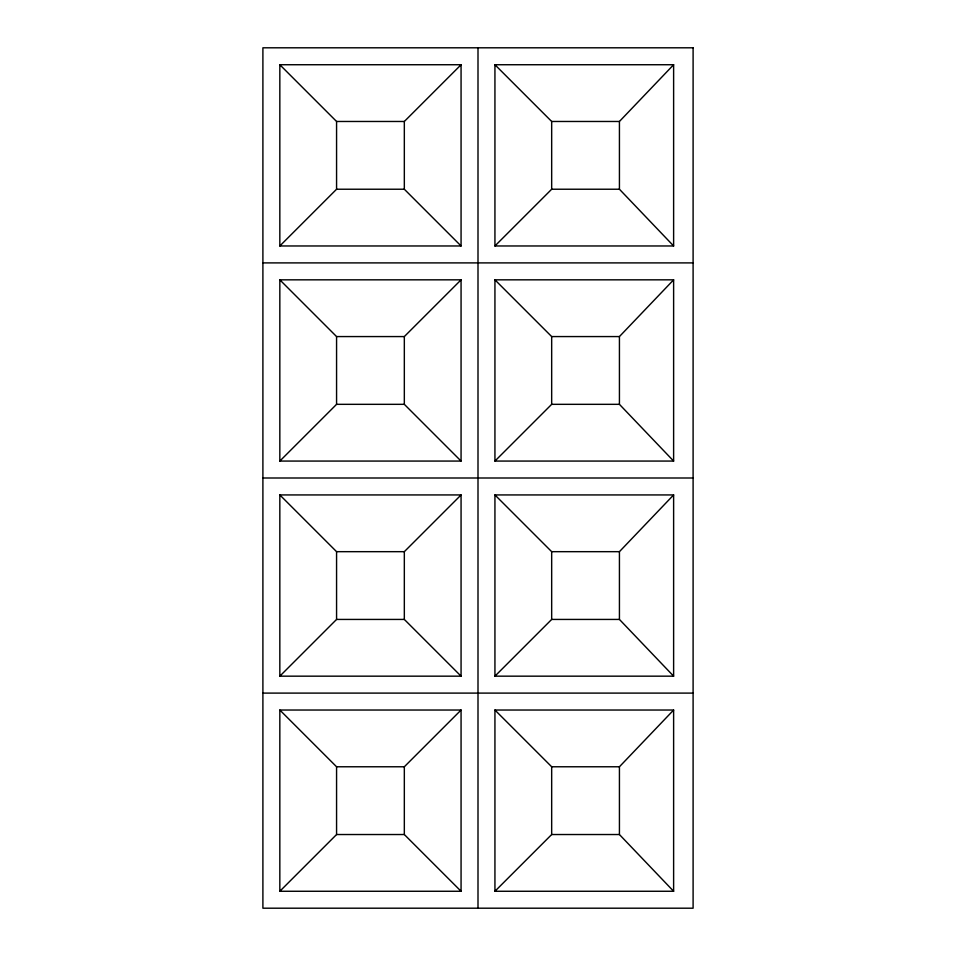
<?xml version="1.0" encoding="UTF-8"?>
<svg xmlns="http://www.w3.org/2000/svg" width="956" height="956" viewBox="0 0 956 956"><rect width="100%" height="100%" fill="white"/><g stroke="black" fill="none" stroke-linecap="round" stroke-linejoin="round"><path stroke-width="1.43" d="M673.622 245.967L619.428 189.228L619.428 121.472L673.622 64.733L494.933 64.733L494.933 245.967L673.622 245.967L673.622 64.733M673.622 461.067L619.428 404.328L619.428 336.572L673.622 279.833L494.933 279.833L494.933 461.067L673.622 461.067L673.622 279.833M673.622 676.167L619.428 619.428L619.428 551.672L673.622 494.933L494.933 494.933L494.933 676.167L673.622 676.167L673.622 494.933M673.622 891.267L619.428 834.528L619.428 766.772L673.622 710.033L494.933 710.033L494.933 891.267L673.622 891.267L673.622 710.033M279.833 245.967L336.572 189.228L336.572 121.472L279.833 64.733L461.067 64.733L461.067 245.967L279.833 245.967L279.833 64.733M461.067 245.967L404.328 189.228L404.328 121.472L461.067 64.733M279.833 461.067L336.572 404.328L404.328 404.328L461.067 461.067L461.067 279.833L279.833 279.833L279.833 461.067L461.067 461.067M279.833 279.833L336.572 336.572L404.328 336.572L461.067 279.833M494.933 245.967L551.672 189.228L551.672 121.472L494.933 64.733M279.833 676.167L336.572 619.428L336.572 551.672L279.833 494.933L461.067 494.933L461.067 676.167L279.833 676.167L279.833 494.933M461.067 676.167L404.328 619.428L404.328 551.672L461.067 494.933M494.933 461.067L551.672 404.328L619.428 404.328M279.833 891.267L336.572 834.528L336.572 766.772L279.833 710.033L461.067 710.033L461.067 891.267L279.833 891.267L279.833 710.033M336.572 766.772L404.328 766.772L461.067 710.033M494.933 676.167L551.672 619.428L551.672 551.672L494.933 494.933M494.933 891.267L551.672 834.528L551.672 766.772L494.933 710.033M336.572 121.472L404.328 121.472M551.672 121.472L619.428 121.472M336.572 189.228L404.328 189.228M551.672 189.228L619.428 189.228M262.9 262.9L693.1 262.9M494.933 279.833L551.672 336.572L619.428 336.572M262.9 478L693.1 478M336.572 551.672L404.328 551.672M551.672 551.672L619.428 551.672M336.572 619.428L404.328 619.428M551.672 619.428L619.428 619.428M262.9 693.1L693.1 693.1M551.672 766.772L619.428 766.772M336.572 834.528L404.328 834.528L461.067 891.267M551.672 834.528L619.428 834.528M551.672 336.572L551.672 404.328M478 47.8L478 908.2M404.328 336.572L404.328 404.328M404.328 766.772L404.328 834.528M336.572 336.572L336.572 404.328M693.1 47.8L262.9 47.8L262.9 908.2L693.1 908.2L693.1 47.8"/></g></svg>
